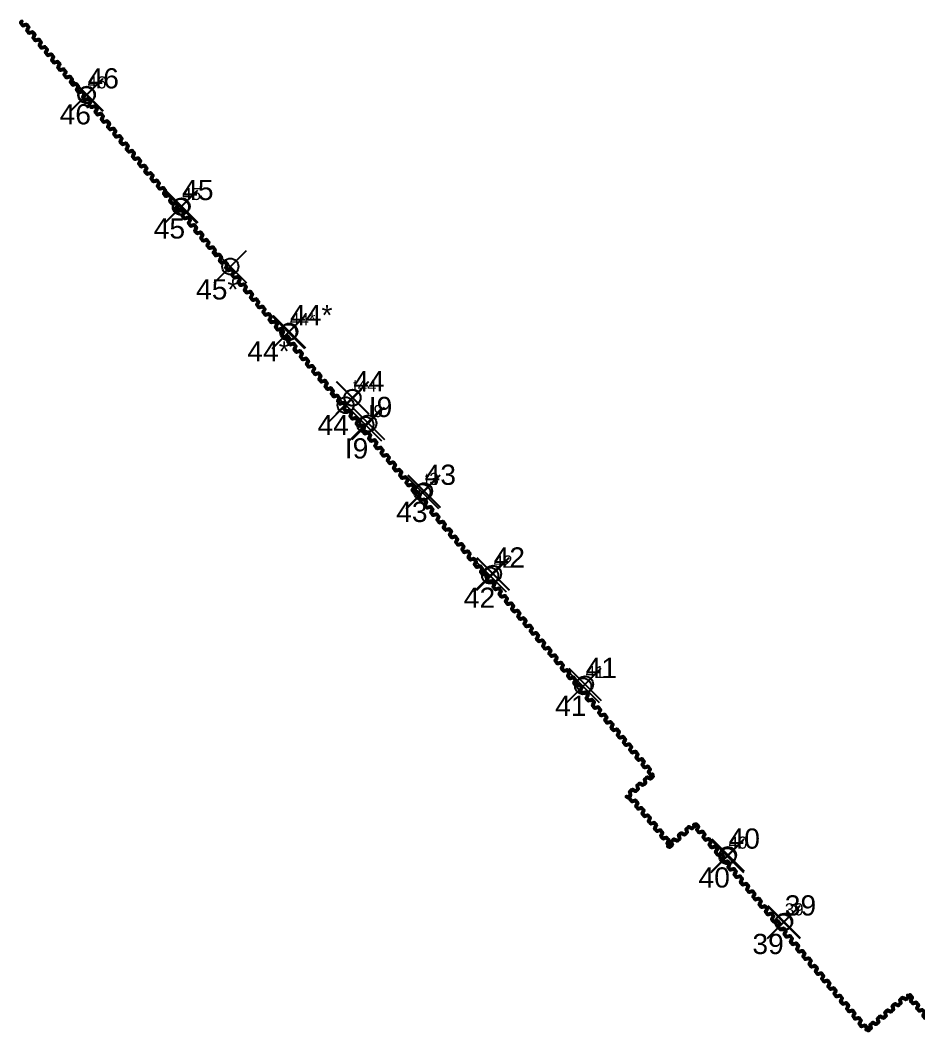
# Model space of a CAD drawing. Header units: millimetres. Extents: x 119306 to 119583, y 90285 to 90586.
# Drawn here: x 119361.6 to 119472.8, y 90287.7 to 90412.8 of the extents above; entities that cross this region are included whole.
import ezdxf

# ---------------------------------------------------------------- set-up
doc = ezdxf.new("R2010")
doc.units = ezdxf.units.MM
doc.header["$PDMODE"] = 35
doc.header["$PDSIZE"] = 2
doc.linetypes.add('Оси_200_Кронштадт_22$0$CENTER', pattern=[2, 1.25, -0.25, 0.25, -0.25])
doc.layers.add('_ТРАНШЕЯ', color=94, linetype='Continuous', lineweight=50)
for name, color, linetype in [('Уч. 4 Инклинометры', 170, 'Continuous'), ('Уч.3 Цикл 23', 30, 'Continuous'), ('Уч.4 Цикл 0', 10, 'Continuous'), ('Уч.4 Цикл 50', 3, 'Continuous'), ('Уч.4 Цикл 51', 30, 'Continuous'), ('Шпунт уч.4', 10, 'Continuous')]:
    doc.layers.add(name, color=color, linetype=linetype)
doc.layers.add('ШПУНТ VL 606a', color=4, linetype='Continuous', lineweight=50, true_color=0x00ffff)
doc.layers.get('_ТРАНШЕЯ').off()
doc.styles.get("Standard").update_dxf_attribs({"font": 'arial.ttf'})

# ---------------------------------------------------------------- blocks, each defined once
blk = doc.blocks.new('*U41')
at = {"layer": 'ШПУНТ VL 606a'}
for points in [[(-0.2, -0.2), (-0.09, -0.2, 0.355341), (-0.06, -0.17), (-0.03, -0.03), (-0.03, 0.02, -0.402698), (-0.02, 0.02), (0.01, 0.02, -0.398568), (0.02, 0.01), (0.02, 0, -0.414214), (0.01, -0.01), (0, -0.01, -0.668179), (-0.01, -0.01), (0.01, 0.01, 0.668179), (0.01, 0.01), (-0.01, 0.01, 0.387176), (-0.02, 0.01), (-0.02, -0.03), (-0.05, -0.18, -0.357864), (-0.08, -0.21), (-0.2, -0.21), (-0.52, -0.21, -0.357864), (-0.55, -0.18), (-0.58, -0.03), (-0.58, 0.01, 0.387176), (-0.59, 0.01), (-0.61, 0.01, 0.668179), (-0.61, 0.01), (-0.59, -0.01, -0.668179), (-0.6, -0.01), (-0.61, -0.01, -0.414214), (-0.62, 0), (-0.62, 0.01, -0.398568), (-0.61, 0.02), (-0.58, 0.02, -0.402698), (-0.57, 0.02), (-0.57, -0.03), (-0.54, -0.17, 0.355341), (-0.51, -0.2)], [(0.2, 0.2), (0.51, 0.2, -0.355341), (0.54, 0.17), (0.57, 0.03), (0.57, -0.02, 0.402698), (0.58, -0.02), (0.61, -0.02, 0.398568), (0.62, -0.01), (0.62, 0, 0.414214), (0.61, 0.01), (0.6, 0.01, 0.668179), (0.59, 0.01), (0.61, -0.01, -0.668179), (0.61, -0.01), (0.59, -0.01, -0.387176), (0.58, -0.01), (0.58, 0.03), (0.55, 0.18, 0.357864), (0.52, 0.21), (0.2, 0.21), (0.08, 0.21, 0.357864), (0.05, 0.18), (0.02, 0.03), (0.02, -0.01, -0.387176), (0.01, -0.01), (-0.01, -0.01, -0.668179), (-0.01, -0.01), (0.01, 0.01, 0.668179), (0, 0.01), (-0.01, 0.01, 0.414214), (-0.02, 0), (-0.02, -0.01, 0.398568), (-0.01, -0.02), (0.02, -0.02, 0.402698), (0.03, -0.02), (0.03, 0.03), (0.06, 0.17, -0.355341), (0.09, 0.2)]]:
    blk.add_lwpolyline(points, format="xyb", close=True, dxfattribs=at)
blk = doc.blocks.new('*U42')
at = {"layer": '_ТРАНШЕЯ', "color": 0, "linetype": 'ByBlock', "lineweight": -2, "transparency": 16777216}
for p in [(-3.6, 0), (-2.4, 0), (-1.2, 0), (0, 0)]:
    blk.add_blockref('*U41', p, dxfattribs=at)
blk = doc.blocks.new('*U35')
at = {"layer": 'ШПУНТ VL 606a', "color": 3}
for points in [[(-0.2, -0.2), (-0.09, -0.2, 0.355341), (-0.06, -0.17), (-0.03, -0.03), (-0.03, 0.02, -0.402698), (-0.02, 0.02), (0.01, 0.02, -0.398568), (0.02, 0.01), (0.02, 0, -0.414214), (0.01, -0.01), (0, -0.01, -0.668179), (-0.01, -0.01), (0.01, 0.01, 0.668179), (0.01, 0.01), (-0.01, 0.01, 0.387176), (-0.02, 0.01), (-0.02, -0.03), (-0.05, -0.18, -0.357864), (-0.08, -0.21), (-0.2, -0.21), (-0.52, -0.21, -0.357864), (-0.55, -0.18), (-0.58, -0.03), (-0.58, 0.01, 0.387176), (-0.59, 0.01), (-0.61, 0.01, 0.668179), (-0.61, 0.01), (-0.59, -0.01, -0.668179), (-0.6, -0.01), (-0.61, -0.01, -0.414214), (-0.62, 0), (-0.62, 0.01, -0.398568), (-0.61, 0.02), (-0.58, 0.02, -0.402698), (-0.57, 0.02), (-0.57, -0.03), (-0.54, -0.17, 0.355341), (-0.51, -0.2)], [(0.2, 0.2), (0.51, 0.2, -0.355341), (0.54, 0.17), (0.57, 0.03), (0.57, -0.02, 0.402698), (0.58, -0.02), (0.61, -0.02, 0.398568), (0.62, -0.01), (0.62, 0, 0.414214), (0.61, 0.01), (0.6, 0.01, 0.668179), (0.59, 0.01), (0.61, -0.01, -0.668179), (0.61, -0.01), (0.59, -0.01, -0.387176), (0.58, -0.01), (0.58, 0.03), (0.55, 0.18, 0.357864), (0.52, 0.21), (0.2, 0.21), (0.08, 0.21, 0.357864), (0.05, 0.18), (0.02, 0.03), (0.02, -0.01, -0.387176), (0.01, -0.01), (-0.01, -0.01, -0.668179), (-0.01, -0.01), (0.01, 0.01, 0.668179), (0, 0.01), (-0.01, 0.01, 0.414214), (-0.02, 0), (-0.02, -0.01, 0.398568), (-0.01, -0.02), (0.02, -0.02, 0.402698), (0.03, -0.02), (0.03, 0.03), (0.06, 0.17, -0.355341), (0.09, 0.2)]]:
    blk.add_lwpolyline(points, format="xyb", close=True, dxfattribs=at)
blk = doc.blocks.new('*U36')
at = {"layer": '_ТРАНШЕЯ', "color": 0, "linetype": 'ByBlock', "lineweight": -2, "transparency": 16777216}
for p in [(-4.8, 0), (-3.6, 0), (-2.4, 0), (-1.2, 0), (0, 0)]:
    blk.add_blockref('*U35', p, dxfattribs=at)
blk = doc.blocks.new('*U37')
at = {"layer": 'ШПУНТ VL 606a', "color": 3}
for points in [[(-0.2, -0.2), (-0.09, -0.2, 0.355341), (-0.06, -0.17), (-0.03, -0.03), (-0.03, 0.02, -0.402698), (-0.02, 0.02), (0.01, 0.02, -0.398568), (0.02, 0.01), (0.02, 0, -0.414214), (0.01, -0.01), (0, -0.01, -0.668179), (-0.01, -0.01), (0.01, 0.01, 0.668179), (0.01, 0.01), (-0.01, 0.01, 0.387176), (-0.02, 0.01), (-0.02, -0.03), (-0.05, -0.18, -0.357864), (-0.08, -0.21), (-0.2, -0.21), (-0.52, -0.21, -0.357864), (-0.55, -0.18), (-0.58, -0.03), (-0.58, 0.01, 0.387176), (-0.59, 0.01), (-0.61, 0.01, 0.668179), (-0.61, 0.01), (-0.59, -0.01, -0.668179), (-0.6, -0.01), (-0.61, -0.01, -0.414214), (-0.62, 0), (-0.62, 0.01, -0.398568), (-0.61, 0.02), (-0.58, 0.02, -0.402698), (-0.57, 0.02), (-0.57, -0.03), (-0.54, -0.17, 0.355341), (-0.51, -0.2)], [(0.2, 0.2), (0.51, 0.2, -0.355341), (0.54, 0.17), (0.57, 0.03), (0.57, -0.02, 0.402698), (0.58, -0.02), (0.61, -0.02, 0.398568), (0.62, -0.01), (0.62, 0, 0.414214), (0.61, 0.01), (0.6, 0.01, 0.668179), (0.59, 0.01), (0.61, -0.01, -0.668179), (0.61, -0.01), (0.59, -0.01, -0.387176), (0.58, -0.01), (0.58, 0.03), (0.55, 0.18, 0.357864), (0.52, 0.21), (0.2, 0.21), (0.08, 0.21, 0.357864), (0.05, 0.18), (0.02, 0.03), (0.02, -0.01, -0.387176), (0.01, -0.01), (-0.01, -0.01, -0.668179), (-0.01, -0.01), (0.01, 0.01, 0.668179), (0, 0.01), (-0.01, 0.01, 0.414214), (-0.02, 0), (-0.02, -0.01, 0.398568), (-0.01, -0.02), (0.02, -0.02, 0.402698), (0.03, -0.02), (0.03, 0.03), (0.06, 0.17, -0.355341), (0.09, 0.2)]]:
    blk.add_lwpolyline(points, format="xyb", close=True, dxfattribs=at)
blk = doc.blocks.new('*U38')
at = {"layer": '_ТРАНШЕЯ', "color": 0, "linetype": 'ByBlock', "lineweight": -2, "transparency": 16777216}
for p in [(-31.304, 0), (-30.1, 0), (-28.896, 0), (-27.692, 0), (-26.488, 0), (-25.284, 0), (-24.08, 0), (-22.876, 0), (-21.672, 0), (-20.468, 0), (-19.264, 0), (-18.06, 0), (-16.856, 0), (-15.652, 0), (-14.448, 0), (-13.244, 0), (-12.04, 0), (-10.836, 0), (-9.632, 0), (-8.428, 0), (-7.224, 0), (-6.02, 0), (-4.816, 0), (-3.612, 0), (-2.408, 0), (-1.204, 0), (0, 0)]:
    blk.add_blockref('*U37', p, dxfattribs=at)
blk = doc.blocks.new('*U45')
at = {"layer": 'ШПУНТ VL 606a', "color": 3}
for points in [[(-0.2, -0.2), (-0.09, -0.2, 0.355341), (-0.06, -0.17), (-0.03, -0.03), (-0.03, 0.02, -0.402698), (-0.02, 0.02), (0.01, 0.02, -0.398568), (0.02, 0.01), (0.02, 0, -0.414214), (0.01, -0.01), (0, -0.01, -0.668179), (-0.01, -0.01), (0.01, 0.01, 0.668179), (0.01, 0.01), (-0.01, 0.01, 0.387176), (-0.02, 0.01), (-0.02, -0.03), (-0.05, -0.18, -0.357864), (-0.08, -0.21), (-0.2, -0.21), (-0.52, -0.21, -0.357864), (-0.55, -0.18), (-0.58, -0.03), (-0.58, 0.01, 0.387176), (-0.59, 0.01), (-0.61, 0.01, 0.668179), (-0.61, 0.01), (-0.59, -0.01, -0.668179), (-0.6, -0.01), (-0.61, -0.01, -0.414214), (-0.62, 0), (-0.62, 0.01, -0.398568), (-0.61, 0.02), (-0.58, 0.02, -0.402698), (-0.57, 0.02), (-0.57, -0.03), (-0.54, -0.17, 0.355341), (-0.51, -0.2)], [(0.2, 0.2), (0.51, 0.2, -0.355341), (0.54, 0.17), (0.57, 0.03), (0.57, -0.02, 0.402698), (0.58, -0.02), (0.61, -0.02, 0.398568), (0.62, -0.01), (0.62, 0, 0.414214), (0.61, 0.01), (0.6, 0.01, 0.668179), (0.59, 0.01), (0.61, -0.01, -0.668179), (0.61, -0.01), (0.59, -0.01, -0.387176), (0.58, -0.01), (0.58, 0.03), (0.55, 0.18, 0.357864), (0.52, 0.21), (0.2, 0.21), (0.08, 0.21, 0.357864), (0.05, 0.18), (0.02, 0.03), (0.02, -0.01, -0.387176), (0.01, -0.01), (-0.01, -0.01, -0.668179), (-0.01, -0.01), (0.01, 0.01, 0.668179), (0, 0.01), (-0.01, 0.01, 0.414214), (-0.02, 0), (-0.02, -0.01, 0.398568), (-0.01, -0.02), (0.02, -0.02, 0.402698), (0.03, -0.02), (0.03, 0.03), (0.06, 0.17, -0.355341), (0.09, 0.2)]]:
    blk.add_lwpolyline(points, format="xyb", close=True, dxfattribs=at)
blk = doc.blocks.new('*U46')
at = {"layer": '_ТРАНШЕЯ', "color": 0, "linetype": 'ByBlock', "lineweight": -2, "transparency": 16777216}
for p in [(-2.4, 0), (-1.2, 0), (0, 0)]:
    blk.add_blockref('*U45', p, dxfattribs=at)
blk = doc.blocks.new('*U47')
at = {"layer": 'ШПУНТ VL 606a', "color": 3}
for points in [[(-0.2, -0.2), (-0.09, -0.2, 0.355341), (-0.06, -0.17), (-0.03, -0.03), (-0.03, 0.02, -0.402698), (-0.02, 0.02), (0.01, 0.02, -0.398568), (0.02, 0.01), (0.02, 0, -0.414214), (0.01, -0.01), (0, -0.01, -0.668179), (-0.01, -0.01), (0.01, 0.01, 0.668179), (0.01, 0.01), (-0.01, 0.01, 0.387176), (-0.02, 0.01), (-0.02, -0.03), (-0.05, -0.18, -0.357864), (-0.08, -0.21), (-0.2, -0.21), (-0.52, -0.21, -0.357864), (-0.55, -0.18), (-0.58, -0.03), (-0.58, 0.01, 0.387176), (-0.59, 0.01), (-0.61, 0.01, 0.668179), (-0.61, 0.01), (-0.59, -0.01, -0.668179), (-0.6, -0.01), (-0.61, -0.01, -0.414214), (-0.62, 0), (-0.62, 0.01, -0.398568), (-0.61, 0.02), (-0.58, 0.02, -0.402698), (-0.57, 0.02), (-0.57, -0.03), (-0.54, -0.17, 0.355341), (-0.51, -0.2)], [(0.2, 0.2), (0.51, 0.2, -0.355341), (0.54, 0.17), (0.57, 0.03), (0.57, -0.02, 0.402698), (0.58, -0.02), (0.61, -0.02, 0.398568), (0.62, -0.01), (0.62, 0, 0.414214), (0.61, 0.01), (0.6, 0.01, 0.668179), (0.59, 0.01), (0.61, -0.01, -0.668179), (0.61, -0.01), (0.59, -0.01, -0.387176), (0.58, -0.01), (0.58, 0.03), (0.55, 0.18, 0.357864), (0.52, 0.21), (0.2, 0.21), (0.08, 0.21, 0.357864), (0.05, 0.18), (0.02, 0.03), (0.02, -0.01, -0.387176), (0.01, -0.01), (-0.01, -0.01, -0.668179), (-0.01, -0.01), (0.01, 0.01, 0.668179), (0, 0.01), (-0.01, 0.01, 0.414214), (-0.02, 0), (-0.02, -0.01, 0.398568), (-0.01, -0.02), (0.02, -0.02, 0.402698), (0.03, -0.02), (0.03, 0.03), (0.06, 0.17, -0.355341), (0.09, 0.2)]]:
    blk.add_lwpolyline(points, format="xyb", close=True, dxfattribs=at)
blk = doc.blocks.new('*U48')
at = {"layer": '_ТРАНШЕЯ', "color": 0, "linetype": 'ByBlock', "lineweight": -2, "transparency": 16777216}
for p in [(-2.4, 0), (-1.2, 0), (0, 0)]:
    blk.add_blockref('*U47', p, dxfattribs=at)
blk = doc.blocks.new('*U54')
at = {"layer": 'ШПУНТ VL 606a', "color": 3}
for points in [[(-0.2, -0.2), (-0.09, -0.2, 0.355341), (-0.06, -0.17), (-0.03, -0.03), (-0.03, 0.02, -0.402698), (-0.02, 0.02), (0.01, 0.02, -0.398568), (0.02, 0.01), (0.02, 0, -0.414214), (0.01, -0.01), (0, -0.01, -0.668179), (-0.01, -0.01), (0.01, 0.01, 0.668179), (0.01, 0.01), (-0.01, 0.01, 0.387176), (-0.02, 0.01), (-0.02, -0.03), (-0.05, -0.18, -0.357864), (-0.08, -0.21), (-0.2, -0.21), (-0.52, -0.21, -0.357864), (-0.55, -0.18), (-0.58, -0.03), (-0.58, 0.01, 0.387176), (-0.59, 0.01), (-0.61, 0.01, 0.668179), (-0.61, 0.01), (-0.59, -0.01, -0.668179), (-0.6, -0.01), (-0.61, -0.01, -0.414214), (-0.62, 0), (-0.62, 0.01, -0.398568), (-0.61, 0.02), (-0.58, 0.02, -0.402698), (-0.57, 0.02), (-0.57, -0.03), (-0.54, -0.17, 0.355341), (-0.51, -0.2)], [(0.2, 0.2), (0.51, 0.2, -0.355341), (0.54, 0.17), (0.57, 0.03), (0.57, -0.02, 0.402698), (0.58, -0.02), (0.61, -0.02, 0.398568), (0.62, -0.01), (0.62, 0, 0.414214), (0.61, 0.01), (0.6, 0.01, 0.668179), (0.59, 0.01), (0.61, -0.01, -0.668179), (0.61, -0.01), (0.59, -0.01, -0.387176), (0.58, -0.01), (0.58, 0.03), (0.55, 0.18, 0.357864), (0.52, 0.21), (0.2, 0.21), (0.08, 0.21, 0.357864), (0.05, 0.18), (0.02, 0.03), (0.02, -0.01, -0.387176), (0.01, -0.01), (-0.01, -0.01, -0.668179), (-0.01, -0.01), (0.01, 0.01, 0.668179), (0, 0.01), (-0.01, 0.01, 0.414214), (-0.02, 0), (-0.02, -0.01, 0.398568), (-0.01, -0.02), (0.02, -0.02, 0.402698), (0.03, -0.02), (0.03, 0.03), (0.06, 0.17, -0.355341), (0.09, 0.2)]]:
    blk.add_lwpolyline(points, format="xyb", close=True, dxfattribs=at)
blk = doc.blocks.new('*U55')
at = {"layer": '_ТРАНШЕЯ', "color": 0, "linetype": 'ByBlock', "lineweight": -2, "transparency": 16777216}
for p in [(-119.78, 0), (-118.5822, 0), (-117.3844, 0), (-116.1866, 0), (-114.9888, 0), (-113.791, 0), (-112.5932, 0), (-111.3954, 0), (-110.1976, 0), (-108.9998, 0), (-107.802, 0), (-106.6042, 0), (-105.4064, 0), (-104.2086, 0), (-103.0108, 0), (-101.813, 0), (-100.6152, 0), (-99.4174, 0), (-98.2196, 0), (-97.0218, 0), (-95.824, 0), (-94.6262, 0), (-93.4284, 0), (-92.2306, 0), (-91.0328, 0), (-89.835, 0), (-88.6372, 0), (-87.4394, 0), (-86.2416, 0), (-85.0438, 0), (-83.846, 0), (-82.6482, 0), (-81.4504, 0), (-80.2526, 0), (-79.0548, 0), (-77.857, 0), (-76.6592, 0), (-75.4614, 0), (-74.2636, 0), (-73.0658, 0), (-71.868, 0), (-70.6702, 0), (-69.4724, 0), (-68.2746, 0), (-67.0768, 0), (-65.879, 0), (-64.6812, 0), (-63.4834, 0), (-62.2856, 0), (-61.0878, 0), (-59.89, 0), (-58.6922, 0), (-57.4944, 0), (-56.2966, 0), (-55.0988, 0), (-53.901, 0), (-52.7032, 0), (-51.5054, 0), (-50.3076, 0), (-49.1098, 0), (-47.912, 0), (-46.7142, 0), (-45.5164, 0), (-44.3186, 0), (-43.1208, 0), (-41.923, 0), (-40.7252, 0), (-39.5274, 0), (-38.3296, 0), (-37.1318, 0), (-35.934, 0), (-34.7362, 0), (-33.5384, 0), (-32.3406, 0), (-31.1428, 0), (-29.945, 0), (-28.7472, 0), (-27.5494, 0), (-26.3516, 0), (-25.1538, 0), (-23.956, 0), (-22.7582, 0), (-21.5604, 0), (-20.3626, 0), (-19.1648, 0), (-17.967, 0), (-16.7692, 0), (-15.5714, 0), (-14.3736, 0), (-13.1758, 0), (-11.978, 0), (-10.7802, 0), (-9.5824, 0), (-8.3846, 0), (-7.1868, 0), (-5.989, 0), (-4.7912, 0), (-3.5934, 0), (-2.3956, 0), (-1.1978, 0), (0, 0)]:
    blk.add_blockref('*U54', p, dxfattribs=at)
blk = doc.blocks.new('*U49')
at = {"layer": 'ШПУНТ VL 606a', "color": 3}
for points in [[(-0.2, -0.2), (-0.09, -0.2, 0.355341), (-0.06, -0.17), (-0.03, -0.03), (-0.03, 0.02, -0.402698), (-0.02, 0.02), (0.01, 0.02, -0.398568), (0.02, 0.01), (0.02, 0, -0.414214), (0.01, -0.01), (0, -0.01, -0.668179), (-0.01, -0.01), (0.01, 0.01, 0.668179), (0.01, 0.01), (-0.01, 0.01, 0.387176), (-0.02, 0.01), (-0.02, -0.03), (-0.05, -0.18, -0.357864), (-0.08, -0.21), (-0.2, -0.21), (-0.52, -0.21, -0.357864), (-0.55, -0.18), (-0.58, -0.03), (-0.58, 0.01, 0.387176), (-0.59, 0.01), (-0.61, 0.01, 0.668179), (-0.61, 0.01), (-0.59, -0.01, -0.668179), (-0.6, -0.01), (-0.61, -0.01, -0.414214), (-0.62, 0), (-0.62, 0.01, -0.398568), (-0.61, 0.02), (-0.58, 0.02, -0.402698), (-0.57, 0.02), (-0.57, -0.03), (-0.54, -0.17, 0.355341), (-0.51, -0.2)], [(0.2, 0.2), (0.51, 0.2, -0.355341), (0.54, 0.17), (0.57, 0.03), (0.57, -0.02, 0.402698), (0.58, -0.02), (0.61, -0.02, 0.398568), (0.62, -0.01), (0.62, 0, 0.414214), (0.61, 0.01), (0.6, 0.01, 0.668179), (0.59, 0.01), (0.61, -0.01, -0.668179), (0.61, -0.01), (0.59, -0.01, -0.387176), (0.58, -0.01), (0.58, 0.03), (0.55, 0.18, 0.357864), (0.52, 0.21), (0.2, 0.21), (0.08, 0.21, 0.357864), (0.05, 0.18), (0.02, 0.03), (0.02, -0.01, -0.387176), (0.01, -0.01), (-0.01, -0.01, -0.668179), (-0.01, -0.01), (0.01, 0.01, 0.668179), (0, 0.01), (-0.01, 0.01, 0.414214), (-0.02, 0), (-0.02, -0.01, 0.398568), (-0.01, -0.02), (0.02, -0.02, 0.402698), (0.03, -0.02), (0.03, 0.03), (0.06, 0.17, -0.355341), (0.09, 0.2)]]:
    blk.add_lwpolyline(points, format="xyb", close=True, dxfattribs=at)
blk = doc.blocks.new('*U50')
at = {"layer": '_ТРАНШЕЯ', "color": 0, "linetype": 'ByBlock', "lineweight": -2, "transparency": 16777216}
for p in [(-6, 0), (-4.8, 0), (-3.6, 0), (-2.4, 0), (-1.2, 0), (0, 0)]:
    blk.add_blockref('*U49', p, dxfattribs=at)
blk = doc.blocks.new('1')
at = {"layer": 'ШПУНТ VL 606a', "color": 4, "elevation": 0}
for points in [[(119453.62, 90271.57), (119453.42, 90271.81, -0.355341), (119453.41, 90271.85), (119453.51, 90271.96), (119453.54, 90271.99, 0.402698), (119453.54, 90272), (119453.52, 90272.02, 0.398568), (119453.5, 90272.02), (119453.5, 90272.02, 0.414214), (119453.49, 90272), (119453.5, 90271.99, 0.668179), (119453.51, 90271.99), (119453.51, 90272.01, -0.668179), (119453.52, 90272.02), (119453.53, 90272, -0.387176), (119453.53, 90271.99), (119453.5, 90271.97), (119453.4, 90271.85, 0.357864), (119453.4, 90271.8), (119453.61, 90271.56), (119453.68, 90271.47, 0.357864), (119453.73, 90271.46), (119453.86, 90271.54), (119453.89, 90271.56, -0.387176), (119453.9, 90271.56), (119453.91, 90271.55, -0.668179), (119453.91, 90271.54), (119453.89, 90271.54, 0.668179), (119453.89, 90271.54), (119453.89, 90271.53, 0.414214), (119453.91, 90271.53), (119453.92, 90271.54, 0.398568), (119453.92, 90271.55), (119453.9, 90271.58, 0.402698), (119453.89, 90271.58), (119453.85, 90271.55), (119453.73, 90271.48, -0.355341), (119453.69, 90271.48)], [(119450.97, 90268.74), (119451.21, 90268.95, 0.355341), (119451.22, 90268.98), (119451.14, 90269.11), (119451.12, 90269.14, -0.402698), (119451.12, 90269.16), (119451.14, 90269.17, -0.398568), (119451.16, 90269.17), (119451.17, 90269.16, -0.414214), (119451.16, 90269.15), (119451.16, 90269.14, -0.668179), (119451.15, 90269.14), (119451.15, 90269.16, 0.668179), (119451.15, 90269.16), (119451.13, 90269.15, 0.387176), (119451.13, 90269.14), (119451.15, 90269.11), (119451.23, 90268.98, -0.357864), (119451.22, 90268.94), (119450.98, 90268.73), (119450.89, 90268.66, -0.357864), (119450.85, 90268.65), (119450.73, 90268.76), (119450.71, 90268.78, 0.387176), (119450.7, 90268.78), (119450.68, 90268.77, 0.668179), (119450.68, 90268.76), (119450.7, 90268.76, -0.668179), (119450.7, 90268.76), (119450.7, 90268.75, -0.414214), (119450.68, 90268.75), (119450.67, 90268.76, -0.398568), (119450.67, 90268.77), (119450.69, 90268.79, -0.402698), (119450.71, 90268.79), (119450.74, 90268.76), (119450.85, 90268.67, 0.355341), (119450.89, 90268.67)], [(119450.97, 90268.74), (119451.21, 90268.95, 0.355341), (119451.22, 90268.98), (119451.14, 90269.11), (119451.12, 90269.14, -0.402698), (119451.12, 90269.16), (119451.14, 90269.17, -0.398568), (119451.16, 90269.17), (119451.17, 90269.16, -0.414214), (119451.16, 90269.15), (119451.16, 90269.14, -0.668179), (119451.15, 90269.14), (119451.15, 90269.16, 0.668179), (119451.15, 90269.16), (119451.13, 90269.15, 0.387176), (119451.13, 90269.14), (119451.15, 90269.11), (119451.23, 90268.98, -0.357864), (119451.22, 90268.94), (119450.98, 90268.73), (119450.89, 90268.66, -0.357864), (119450.85, 90268.65), (119450.73, 90268.76), (119450.71, 90268.78, 0.387176), (119450.7, 90268.78), (119450.68, 90268.77, 0.668179), (119450.68, 90268.76), (119450.7, 90268.76, -0.668179), (119450.7, 90268.76), (119450.7, 90268.75, -0.414214), (119450.68, 90268.75), (119450.67, 90268.76, -0.398568), (119450.67, 90268.77), (119450.69, 90268.79, -0.402698), (119450.71, 90268.79), (119450.74, 90268.76), (119450.85, 90268.67, 0.355341), (119450.89, 90268.67)], [(119456.16, 90262.63), (119456.4, 90262.83, 0.355341), (119456.41, 90262.87), (119456.33, 90262.99), (119456.31, 90263.03, -0.402698), (119456.31, 90263.04), (119456.33, 90263.06, -0.398568), (119456.35, 90263.05), (119456.35, 90263.05, -0.414214), (119456.35, 90263.03), (119456.34, 90263.02, -0.668179), (119456.34, 90263.02), (119456.34, 90263.04, 0.668179), (119456.33, 90263.05), (119456.32, 90263.04, 0.387176), (119456.32, 90263.03), (119456.34, 90263), (119456.42, 90262.86, -0.357864), (119456.41, 90262.82), (119456.17, 90262.61), (119456.08, 90262.54, -0.357864), (119456.04, 90262.54), (119455.92, 90262.64), (119455.89, 90262.66, 0.387176), (119455.88, 90262.66), (119455.87, 90262.65, 0.668179), (119455.87, 90262.65), (119455.89, 90262.64, -0.668179), (119455.89, 90262.64), (119455.88, 90262.63, -0.414214), (119455.87, 90262.63), (119455.86, 90262.64, -0.398568), (119455.86, 90262.66), (119455.88, 90262.68, -0.402698), (119455.89, 90262.68), (119455.93, 90262.65), (119456.04, 90262.55, 0.355341), (119456.07, 90262.55)]]:
    blk.add_lwpolyline(points, format="xyb", close=True, dxfattribs=at)
at = {"layer": 'ШПУНТ VL 606a', "color": 4}
for points in [[(119451.18, 90268.41), (119451.39, 90268.17, 0.355341), (119451.42, 90268.17), (119451.55, 90268.24), (119451.59, 90268.27, -0.402698), (119451.6, 90268.27), (119451.61, 90268.24, -0.398568), (119451.61, 90268.23), (119451.6, 90268.22, -0.414214), (119451.59, 90268.22), (119451.58, 90268.23, -0.668179), (119451.58, 90268.23), (119451.6, 90268.23, 0.668179), (119451.61, 90268.24), (119451.59, 90268.25, 0.387176), (119451.58, 90268.25), (119451.55, 90268.23), (119451.42, 90268.15, -0.357864), (119451.38, 90268.16), (119451.17, 90268.4), (119451.01, 90268.59, -0.357864), (119451.01, 90268.64), (119451.11, 90268.75), (119451.14, 90268.78, 0.387176), (119451.14, 90268.79), (119451.13, 90268.8, 0.668179), (119451.12, 90268.8), (119451.12, 90268.78, -0.668179), (119451.11, 90268.78), (119451.11, 90268.79, -0.414214), (119451.11, 90268.8), (119451.12, 90268.81, -0.398568), (119451.13, 90268.81), (119451.15, 90268.79, -0.402698), (119451.15, 90268.78), (119451.12, 90268.75), (119451.03, 90268.64, 0.355341), (119451.03, 90268.6)], [(119459.43, 90265.34), (119459.63, 90265.1, -0.355341), (119459.63, 90265.07), (119459.54, 90264.95), (119459.5, 90264.92, 0.402698), (119459.5, 90264.91), (119459.52, 90264.89, 0.398568), (119459.54, 90264.89), (119459.55, 90264.9, 0.414214), (119459.55, 90264.91), (119459.54, 90264.92, 0.668179), (119459.54, 90264.92), (119459.54, 90264.9, -0.668179), (119459.53, 90264.9), (119459.52, 90264.91, -0.387176), (119459.52, 90264.92), (119459.54, 90264.95), (119459.64, 90265.07, 0.357864), (119459.64, 90265.11), (119459.44, 90265.35), (119459.36, 90265.44, 0.357864), (119459.32, 90265.45), (119459.18, 90265.37), (119459.16, 90265.35, -0.387176), (119459.14, 90265.35), (119459.13, 90265.36, -0.668179), (119459.14, 90265.37), (119459.16, 90265.37, 0.668179), (119459.16, 90265.37), (119459.15, 90265.38, 0.414214), (119459.14, 90265.38), (119459.13, 90265.37, 0.398568), (119459.13, 90265.36), (119459.14, 90265.34, 0.402698), (119459.15, 90265.33), (119459.19, 90265.36), (119459.31, 90265.44, -0.355341), (119459.35, 90265.43)], [(119480.93, 90240.11), (119481.17, 90240.31, 0.355341), (119481.18, 90240.35), (119481.11, 90240.48), (119481.08, 90240.51, -0.402698), (119481.08, 90240.52), (119481.1, 90240.54, -0.398568), (119481.12, 90240.54), (119481.13, 90240.53, -0.414214), (119481.13, 90240.52), (119481.12, 90240.51, -0.668179), (119481.11, 90240.51), (119481.12, 90240.53, 0.668179), (119481.11, 90240.53), (119481.09, 90240.52, 0.387176), (119481.09, 90240.51), (119481.11, 90240.48), (119481.19, 90240.35, -0.357864), (119481.19, 90240.31), (119480.94, 90240.1), (119480.86, 90240.02, -0.357864), (119480.81, 90240.02), (119480.69, 90240.12), (119480.67, 90240.15, 0.387176), (119480.66, 90240.15), (119480.64, 90240.14, 0.668179), (119480.64, 90240.13), (119480.66, 90240.13, -0.668179), (119480.67, 90240.13), (119480.66, 90240.12, -0.414214), (119480.64, 90240.12), (119480.64, 90240.13, -0.398568), (119480.64, 90240.14), (119480.66, 90240.16, -0.402698), (119480.67, 90240.16), (119480.7, 90240.13), (119480.81, 90240.04, 0.355341), (119480.85, 90240.04)]]:
    blk.add_lwpolyline(points, format="xyb", close=True, dxfattribs=at)
at = {"layer": '_ТРАНШЕЯ', "color": 4, "linetype": 'Оси_200_Кронштадт_22$0$CENTER', "lineweight": 50}
for name, p, rotation in [('*U55', (119375.54, 90363.72, 0), 130.3663882646339), ('*U38', (119480.2, 90240.6), 310.3663882646339)]:
    blk.add_blockref(name, p, dxfattribs=dict(at, rotation=rotation))
at = {"layer": '_ТРАНШЕЯ', "color": 4, "linetype": 'Оси_200_Кронштадт_22$0$CENTER', "lineweight": 50, "extrusion": (0, 0, -1), "zscale": -1}
for name, p, rotation in [('*U48', (-119453.44, 90271.09, 0), 139.6336117353661), ('*U50', (-119455.87, 90263.21, 0), 229.633611735366), ('*U46', (-119458.63, 90264.98, 0), 139.6336117353661), ('*U36', (-119485.23, 90244.02), 139.6336117353661), ('*U42', (-119486.14, 90243.94), 49.63361173536605)]:
    blk.add_blockref(name, p, dxfattribs=dict(at, rotation=rotation))
blk = doc.blocks.new('шпунт')
at = {"layer": 'Уч.3 Цикл 23'}
blk.add_blockref('1', (0, 0), dxfattribs=at)

msp = doc.modelspace()

# ---------------------------------------------------------------- linework, layer by layer
msp.add_lwpolyline([(119369.79, 90403.48), (119369.86, 90403.53)])
at = {"layer": 'Уч. 4 Инклинометры'}
msp.add_point((119404.32, 90362.68, 5.53), dxfattribs=at)
at = {"layer": 'Уч.4 Цикл 0'}
for p in [(119369.79, 90403.48, 5.66), (119381.48, 90389.65, 5.66), (119387.61, 90382.27, 5.44), (119394.79, 90374.11, 5.45), (119401.88, 90365.11, 5.44), (119411.37, 90354.33, 5.47), (119419.77, 90344.02, 5.51), (119431.28, 90330.33, 5.37), (119449.13, 90309.29, 5.64), (119456.08, 90301.09, 5.49)]:
    msp.add_point(p, dxfattribs=at)
at = {"layer": 'Уч.4 Цикл 50', "color": 3}
for p in [(119369.86, 90403.53, 5.63), (119381.58, 90389.71, 5.61), (119394.91, 90374.22, 5.41), (119402.74, 90366.04, 5.73), (119404.69, 90362.87, 5.37), (119411.58, 90354.47, 5.96), (119420.12, 90344.26, 5.84), (119431.51, 90330.56, 5.37), (119449.2, 90309.44, 6.29), (119456.16, 90301.17, 6.16)]:
    msp.add_point(p, dxfattribs=at)
at = {"layer": 'Уч.4 Цикл 51', "color": 30}
for p in [(119369.86, 90403.53, 5.67), (119381.58, 90389.72, 5.7), (119394.89, 90374.21, 5.46), (119402.73, 90366.02, 5.38), (119404.69, 90362.86, 5.44), (119411.58, 90354.45, 5.58), (119420.12, 90344.23, 5.47), (119431.51, 90330.56), (119449.2, 90309.44, 5.62), (119456.16, 90301.18, 6.16)]:
    msp.add_point(p, dxfattribs=at)

# ---------------------------------------------------------------- block references
at = {"layer": 'Шпунт уч.4', "rotation": 359.5972453228373}
msp.add_blockref('шпунт', (-645.63, 889.79, 7.34), dxfattribs=at)

# ---------------------------------------------------------------- texts
at = {"layer": 'Уч. 4 Инклинометры', "color": 5}
msp.add_text('I9', height=2.5, dxfattribs=at).set_placement((119401.78, 90358.51, 7.2))
at = {"layer": 'Уч.4 Цикл 0', "color": 1}
for s, p in [('46', (119366.48, 90399.86)), ('45', (119378.13, 90385.73)), ('45*', (119383.37, 90378.19)), ('44*', (119389.71, 90370.53)), ('44', (119398.41, 90361.4)), ('43', (119408.14, 90350.65)), ('42', (119416.51, 90340.03)), ('41', (119427.81, 90326.65)), ('40', (119445.56, 90305.41)), ('39', (119452.23, 90297.18))]:
    msp.add_text(s, height=2.5, dxfattribs=at).set_placement(p)
at = {"layer": 'Уч.4 Цикл 50'}
for s, p in [('46', (119369.94, 90404.31, 5.63)), ('45', (119381.65, 90390.49, 5.61)), ('44*', (119395.01, 90375.01, 5.41)), ('I9', (119404.75, 90363.64, 12.58)), ('43', (119411.66, 90355.25, 5.96)), ('42', (119420.2, 90345.01, 5.47)), ('41', (119431.59, 90331.34, 5.37)), ('40', (119449.28, 90310.22, 6.29)), ('39', (119456.24, 90301.95, 6.16))]:
    msp.add_text(s, height=2.5, dxfattribs=at).set_placement(p)
at = {"layer": 'Уч.4 Цикл 50', "color": 3}
msp.add_text('44', height=2.5, dxfattribs=at).set_placement((119402.82, 90366.82, 5.73))
at = {"layer": 'Уч.4 Цикл 51'}
for s, p in [('46', (119369.94, 90404.31, 5.67)), ('45', (119381.66, 90390.5, 5.7)), ('44*', (119395, 90375, 5.46)), ('t44', (119402.8, 90366.8, 5.38)), ('I9', (119404.75, 90363.63, 12.65)), ('t3', (119411.66, 90355.23, 5.58)), ('42', (119420.2, 90345.01, 5.47)), ('41', (119431.59, 90331.34)), ('40', (119449.28, 90310.22, 5.62)), ('39', (119456.24, 90301.96, 6.16))]:
    msp.add_text(s, height=1.5, dxfattribs=at).set_placement(p)

doc.saveas('drawing.dxf')
